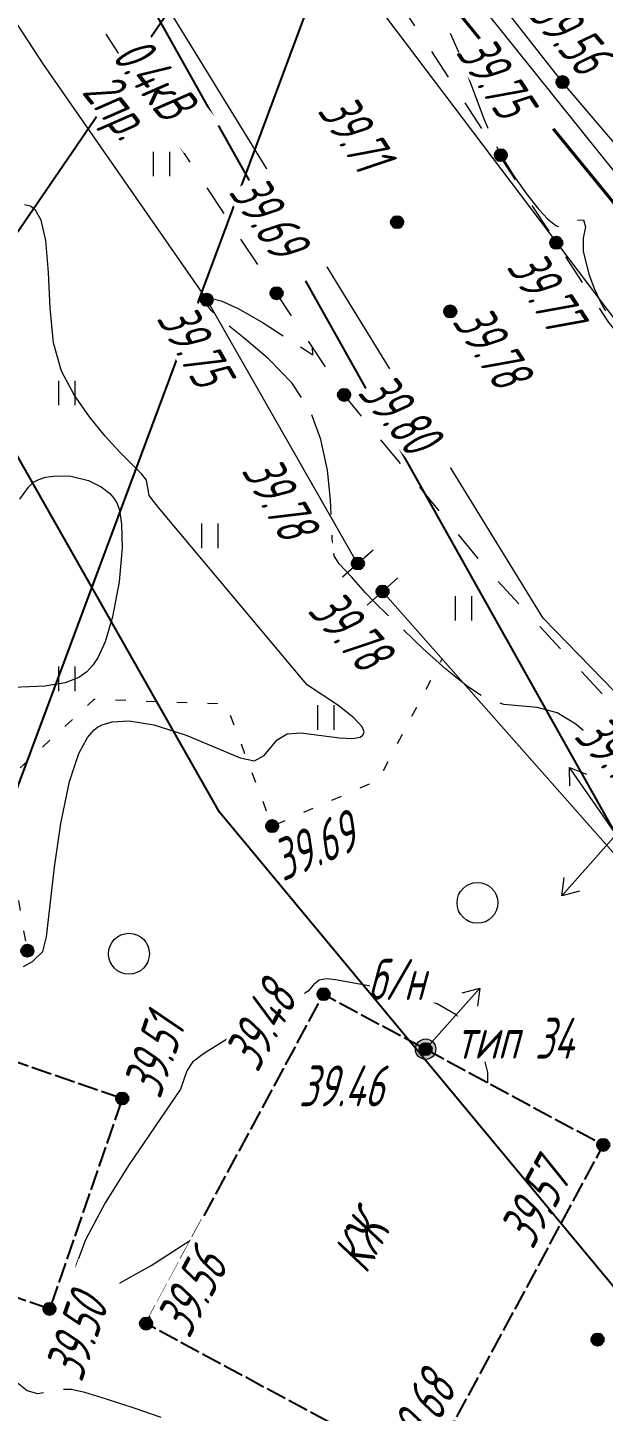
# Model space of a CAD drawing. Extents: x 2208637 to 2213412, y 575334 to 577367.
# Drawn here: x 2211033.04 to 2211047.13, y 576460.37 to 576494.24 of the extents above; entities that cross this region are included whole.
import ezdxf
from ezdxf.enums import TextEntityAlignment as Align

# ---------------------------------------------------------------- set-up
doc = ezdxf.new("R2010")
doc.units = 0
doc.header["$LTSCALE"] = 0.5
for name, pattern in [('2000_13', [1, 1, 0]), ('2000_366_2', [1.5, 0.5, -1]), ('500_189_3_2', [3, 1.5, -1.5]), ('500_329_3', [6, 5, -1])]:
    doc.linetypes.add(name, pattern=pattern)
doc.layers.get('0').update_dxf_attribs({"lineweight": 25})
for name, color, linetype, lineweight in [('ИИ_ГОРИЗОНТАЛИ_ОСН', 32, 'Continuous', 15), ('ИИ_ГРАНИЦЫ_ЗЕМЛЕПОЛЬЗОВАТЕЛЕЙ', 7, 'Continuous', 25), ('ИИ_ДОРОГИ_АД', 7, 'Continuous', 25), ('ИИ_КАБЕЛЯ_СВЯЗИ', 212, 'Continuous', 25), ('ИИ_ЛЭП_НН', 7, 'Continuous', 25), ('ИИ_ОГРАДЫ', 7, 'Continuous', 25), ('ИИ_ОТМЕТКИ', 7, 'Continuous', 25), ('ИИ_СООРУЖЕНИЯ', 7, 'Continuous', 25), ('ИИ_ТРАССЫ_КЛС', 5, 'Continuous', 40), ('ИИ_УГОДЬЯ', 7, 'Continuous', 25)]:
    doc.layers.add(name, color=color, linetype=linetype, lineweight=lineweight)
doc.styles.add('BM431', font='', dxfattribs={"height": 1})
doc.styles.add('D431', font='', dxfattribs={"height": 1})
doc.styles.add('GOST 2.304', font='cs_gost2304.shx', dxfattribs={"width": 0.8, "oblique": 15})
doc.styles.get('BM431').set_extended_font_data('bm431', italic=True)
doc.styles.get('D431').set_extended_font_data('D431', italic=True)
doc.linetypes.add('2000_475_1', pattern='A,3,[1,Topography.shx,S=0.5,R=90,X=0,Y=0],0', length=3)
doc.linetypes.add('2000_485_1', pattern='A,34.5,[1,Topography.shx,S=1.5,R=120,X=0.5,Y=-0.87],-0.01,[1,Topography.shx,S=1.5,R=0,X=-0.25,Y=0.43],0,[3,Topography.shx,S=1,R=0,X=0.5,Y=0],-0.01,[1,Topography.shx,S=1.5,R=60,X=0.5,Y=-0.87],-1,34.5', length=70.02)
doc.linetypes.add('500_132_1', pattern='A,4,[3,Topography.shx,S=2.5,R=0,X=0,Y=0],4,-2', length=10)

# ---------------------------------------------------------------- blocks, each defined once
blk = doc.blocks.new('Лист 024_УС_ПК2+00-ПК8+57.26|2000_473')
at = {"color": 0, "linetype": 'Continuous', "lineweight": -2}
blk.add_lwpolyline([(0, 1), (0, -1)], dxfattribs=at)
blk = doc.blocks.new('Лист 024_УС_ПК2+00-ПК8+57.26|Для согласований 3 лист|Ситуация лист3|2000_115_5')
at = {"color": 0, "linetype": 'Continuous', "lineweight": -2}
for points in [[(0, 0), (4, 0)], [(3.25, 0.5), (4, 0), (3.25, -0.5)]]:
    blk.add_lwpolyline(points, dxfattribs=at)
blk = doc.blocks.new('500_401')
at = {"color": 0, "linetype": 'Continuous', "lineweight": -2}
for points in [[(-0.4, 0), (-0.4, 1.2)], [(0.4, 0), (0.4, 1.2)]]:
    blk.add_lwpolyline(points, dxfattribs=at)
blk = doc.blocks.new('500_368')
at = {"color": 0, "linetype": 'Continuous', "lineweight": -2}
blk.add_circle((0, 0), 1, dxfattribs=at)
blk = doc.blocks.new('500_330_1')
at = {"linetype": 'Continuous', "lineweight": -2}
h = blk.add_hatch(color=0, dxfattribs=at)
h.dxf.hatch_style = 1
edge = h.paths.add_edge_path()
edge.add_arc((0, 0), 0.3, 0, 360)
at = {"color": 0, "linetype": 'Continuous', "lineweight": -2}
blk.add_circle((0, 0), 0.3, dxfattribs=at)
at = {"color": 0, "linetype": 'Continuous', "lineweight": -2, "style": 'GOST 2.304', "flags": 1}
for tag, p in [('Номер', (-1, -1)), ('Номер_рабочей_станции', (-1, -3.5))]:
    blk.add_attdef(tag, text='', height=2, dxfattribs=at).set_placement(p, align=Align.RIGHT)
at = {"color": 0, "linetype": 'Continuous', "lineweight": -2, "style": 'GOST 2.304'}
blk.add_attdef('Высота', (1, -1), '', height=2, dxfattribs=at)
at = {"color": 0, "linetype": 'Continuous', "lineweight": -2, "style": 'GOST 2.304', "flags": 1}
blk.add_attdef('Код', (0, -3.5), '', height=2, dxfattribs=at)
blk = doc.blocks.new('*U57')
at = {"linetype": 'Continuous', "lineweight": -2, "true_color": 0xffffff}
h = blk.add_hatch(color=7, dxfattribs=at)
h.dxf.hatch_style = 1
edge = h.paths.add_edge_path()
edge.add_arc((0, 0), 0.5, 0, 360)
at = {"linetype": 'Continuous', "lineweight": -2}
h = blk.add_hatch(color=0, dxfattribs=at)
edge = h.paths.add_edge_path()
edge.add_arc((0, 0), 0.1, 0, 360)
at = {"color": 0, "linetype": 'Continuous', "lineweight": -2}
for radius in [0.5, 0.1]:
    blk.add_circle((0, 0), radius, dxfattribs=at)
for tag, p, style in [('Номер', (0, -3), 'D431'), ('Тип', (0, -5.5), 'D431'), ('Высота', (0, -8), 'D431'), ('Пояснительная_надпись', (0, -10.5), 'BM431')]:
    blk.add_attdef(tag, p, '', height=2, dxfattribs=dict(at, style=style))
blk = doc.blocks.new('PA04D7B2B89F342E48D71E0D4E6DE8A')
at = {"color": 0, "linetype": '2000_485_1', "lineweight": -2, "flags": 128}
blk.add_lwpolyline([(2211013.35, 576503.65), (2211005.97, 576475.61), (2211005.27, 576450.71), (2211037.64, 576444.3), (2211043.46, 576442.17), (2211050.25, 576458.83), (2211049.55, 576460.81), (2211037.73, 576475.04), (2211020.46, 576505.48)], close=True, dxfattribs=at)
at = {"color": 0, "lineweight": -2, "flags": 1}
for tag in ['Адрес (местоположение) участка', 'Дата постановки на учет', 'Тип объекта', 'Статус записи о ЗУ по справочнику', 'Кадастровый номер, обозначение, учетный номер объекта', 'Кадастровый номер квартала', 'Вид разрешенного использования по классификатору', 'Площадь, кв.м', 'Категория земель', 'Вид использования по документу', 'Кадастровая стоимость']:
    blk.add_attdef(tag, (0, 0), '', height=0.2, dxfattribs=at)

msp = doc.modelspace()

# ---------------------------------------------------------------- linework, layer by layer
at = {"layer": 'ИИ_ГОРИЗОНТАЛИ_ОСН', "color": 32, "linetype": '500_329_3', "lineweight": 20, "elevation": 39.75, "flags": 128}
for points in [[(2211022.288, 576547.499), (2211022.288, 576547.499), (2211022.365, 576547.435), (2211022.332, 576547.16), (2211021.983, 576544.644), (2211021.86, 576543.888), (2211021.77, 576543.495), (2211021.594, 576543.22), (2211021.209, 576542.828), (2211019.347, 576542.646), (2211018.336, 576542.577), (2211017.398, 576542.548), (2211016.806, 576542.57), (2211016.509, 576542.622), (2211016.4, 576542.676), (2211016.377, 576542.71), (2211016.37, 576542.761), (2211016.417, 576542.868), (2211016.614, 576543.039), (2211017.038, 576543.282), (2211017.663, 576543.604), (2211018.1, 576543.871), (2211018.314, 576544.074), (2211018.376, 576544.21), (2211018.378, 576544.278), (2211018.36, 576544.335), (2211018.262, 576544.456), (2211017.987, 576544.647), (2211017.441, 576544.908), (2211016.6, 576545.224), (2211015.754, 576545.495), (2211014.773, 576545.771), (2211014.581, 576545.764), (2211014.436, 576545.792), (2211014.42, 576545.959), (2211014.444, 576546.225), (2211014.378, 576546.475), (2211014.159, 576546.593), (2211012.294, 576547.187), (2211011.478, 576547.479), (2211010.667, 576547.826), (2211009.983, 576548.19), (2211009.297, 576548.611), (2211007.451, 576549.841), (2211006.983, 576550.116), (2211006.627, 576550.26), (2211006.154, 576550.352), (2211005.739, 576550.374), (2211005.355, 576550.302), (2211004.973, 576550.11), (2211004.692, 576549.825), (2211004.551, 576549.493), (2211004.435, 576549.114), (2211004.23, 576548.69), (2211003.931, 576548.323), (2211002.975, 576547.324), (2211002.503, 576546.787), (2211002.212, 576546.384), (2211002.076, 576546.114), (2211002.036, 576545.954), (2211002.033, 576545.882), (2211002.081, 576545.657), (2211002.192, 576545.475), (2211002.415, 576545.273), (2211002.766, 576545.038), (2211003.133, 576544.761), (2211003.45, 576544.373), (2211003.695, 576543.813), (2211003.963, 576543.005), (2211004.226, 576542.1), (2211004.767, 576540.107), (2211004.867, 576539.964), (2211005.089, 576539.893), (2211005.821, 576539.753), (2211005.975, 576539.695), (2211005.822, 576539.68), (2211005.542, 576539.707), (2211005.381, 576539.679), (2211005.583, 576539.554), (2211006.106, 576539.308), (2211008.108, 576538.426), (2211008.42, 576538.28), (2211008.619, 576538.164), (2211008.95, 576537.919), (2211009.321, 576537.484), (2211009.492, 576537.365), (2211009.641, 576537.388), (2211009.773, 576537.476), (2211009.944, 576537.556), (2211010.292, 576537.58), (2211011.724, 576537.628), (2211012.404, 576537.672), (2211012.792, 576537.744), (2211013.009, 576537.973), (2211013.146, 576538.24), (2211013.299, 576538.357), (2211013.482, 576538.113), (2211013.846, 576537.48), (2211014.875, 576535.521), (2211015.905, 576533.438), (2211016.269, 576532.65), (2211016.452, 576532.191), (2211016.547, 576531.717), (2211016.59, 576530.576), (2211016.768, 576529.759), (2211016.781, 576529.547), (2211016.709, 576529.322), (2211016.605, 576529.145), (2211016.572, 576528.937), (2211016.695, 576528.659), (2211016.969, 576528.209), (2211017.321, 576527.709), (2211017.609, 576527.357), (2211017.805, 576527.163), (2211017.965, 576527.058), (2211018.128, 576527.029), (2211018.278, 576527.056), (2211018.727, 576527.26), (2211019.033, 576527.295), (2211019.399, 576527.236), (2211019.791, 576527.117), (2211020.177, 576526.912), (2211020.528, 576526.595), (2211020.751, 576526.131), (2211020.978, 576525.359), (2211021.554, 576522.859), (2211021.663, 576522.52), (2211021.828, 576522.381), (2211022.009, 576522.309), (2211022.207, 576522.187), (2211022.381, 576521.982), (2211023.565, 576520.401), (2211024.109, 576519.718), (2211024.69, 576519.038), (2211025.218, 576518.474), (2211026.305, 576517.408), (2211027.616, 576516.181), (2211027.861, 576515.929), (2211028.122, 576515.627), (2211028.731, 576514.804), (2211030.365, 576512.251), (2211030.773, 576511.673), (2211031.047, 576511.379), (2211031.336, 576511.306), (2211031.898, 576511.368), (2211032.111, 576511.272), (2211032.199, 576510.953), (2211032.171, 576510.466), (2211032.106, 576509.93), (2211032.089, 576509.464), (2211032.137, 576508.861), (2211032.191, 576508.604), (2211032.303, 576508.296), (2211032.483, 576507.981), (2211032.841, 576507.438), (2211033.326, 576506.735), (2211034.486, 576505.123), (2211035.572, 576503.695), (2211035.966, 576503.222), (2211036.488, 576502.651), (2211037.005, 576502.122), (2211037.474, 576501.681), (2211037.787, 576501.426), (2211037.971, 576501.306), (2211038.064, 576501.267), (2211038.154, 576501.265), (2211038.251, 576501.309), (2211038.378, 576501.436), (2211038.534, 576501.633), (2211038.754, 576501.746), (2211038.952, 576501.61), (2211039.228, 576501.283), (2211039.559, 576500.818), (2211039.922, 576500.271), (2211040.578, 576499.237), (2211041.367, 576497.87), (2211042.695, 576495.443), (2211043.354, 576494.158), (2211043.633, 576493.535), (2211044.213, 576491.989), (2211044.399, 576491.545), (2211044.62, 576491.12), (2211044.93, 576490.625), (2211045.249, 576490.17), (2211045.551, 576489.789), (2211045.761, 576489.561), (2211045.964, 576489.398), (2211046.042, 576489.374), (2211046.14, 576489.38), (2211046.286, 576489.436), (2211046.467, 576489.531), (2211046.647, 576489.539), (2211046.692, 576489.362), (2211046.64, 576489.09), (2211046.633, 576488.771), (2211046.776, 576488.208), (2211046.912, 576487.837), (2211047.102, 576487.439), (2211047.356, 576487.04), (2211047.672, 576486.702), (2211048.037, 576486.43), (2211048.437, 576486.165), (2211048.858, 576485.848), (2211049.285, 576485.418), (2211049.656, 576484.973), (2211050.033, 576484.498), (2211050.378, 576484.015), (2211050.652, 576483.55), (2211050.794, 576483.205), (2211050.843, 576482.97), (2211050.844, 576482.827), (2211050.83, 576482.766)], [(2211049.41, 576475.45), (2211049.323, 576475.416), (2211049.13, 576475.395), (2211048.804, 576475.468), (2211048.317, 576475.72), (2211047.668, 576476.192), (2211046.453, 576477.19), (2211046.002, 576477.469), (2211045.51, 576477.599), (2211044.694, 576477.674), (2211044.226, 576477.837), (2211043.801, 576478.113), (2211043.272, 576478.542), (2211042.71, 576479.044), (2211041.522, 576480.184), (2211041.305, 576480.408), (2211040.969, 576480.799), (2211040.661, 576481.114), (2211040.54, 576481.314), (2211040.501, 576481.573), (2211040.452, 576482.681), (2211040.374, 576483.406), (2211040.215, 576484.162), (2211039.942, 576484.888), (2211039.502, 576485.546), (2211038.934, 576486.132), (2211038.339, 576486.638), (2211037.821, 576487.055), (2211037.529, 576487.317), (2211037.417, 576487.469), (2211037.405, 576487.547), (2211037.45, 576487.604), (2211037.548, 576487.615), (2211037.777, 576487.555), (2211038.192, 576487.363), (2211038.8, 576487.016), (2211040.022, 576486.234), (2211040.011, 576486.415)], [(2211030.483, 576468.291), (2211030.356, 576468.572), (2211030.285, 576468.816), (2211030.131, 576469.065), (2211029.832, 576469.291), (2211029.222, 576469.692), (2211028.421, 576470.19), (2211027.548, 576470.709), (2211026.722, 576471.173), (2211026.176, 576471.453), (2211025.873, 576471.585), (2211025.737, 576471.626), (2211025.51, 576471.608), (2211025.359, 576471.551), (2211025.184, 576471.432), (2211023.76, 576470.168), (2211022.191, 576468.712), (2211021.444, 576467.98), (2211020.869, 576467.368), (2211020.572, 576466.969), (2211020.39, 576466.513), (2211020.289, 576466.078), (2211020.304, 576465.682), (2211020.469, 576465.347), (2211020.77, 576465.202), (2211021.327, 576465.105), (2211022.048, 576465.04), (2211024.298, 576464.927), (2211024.778, 576464.875), (2211025.662, 576464.68), (2211027.186, 576464.233), (2211027.471, 576464.074), (2211027.783, 576463.862), (2211028.237, 576463.526), (2211028.704, 576463.108), (2211029.001, 576462.745), (2211029.136, 576462.471), (2211029.168, 576462.291), (2211029.15, 576462.134), (2211029.096, 576462.002), (2211028.954, 576461.823), (2211028.667, 576461.61), (2211028.188, 576461.359), (2211027.618, 576461.096), (2211027.005, 576460.79), (2211026.395, 576460.408), (2211025.778, 576459.956), (2211024.529, 576459.003), (2211023.989, 576458.562), (2211023.567, 576458.186), (2211023.308, 576457.902), (2211023.096, 576457.594), (2211022.947, 576457.318), (2211022.868, 576457.028), (2211022.862, 576456.681), (2211022.988, 576456.291), (2211023.276, 576455.709), (2211023.657, 576455.037), (2211024.066, 576454.375), (2211024.434, 576453.825), (2211024.694, 576453.489), (2211024.94, 576453.251), (2211025.162, 576453.089), (2211025.408, 576452.955), (2211026.077, 576452.642), (2211026.428, 576452.513), (2211026.822, 576452.395), (2211027.3, 576452.267), (2211027.729, 576452.203), (2211029.162, 576452.089), (2211030.057, 576451.993), (2211030.996, 576451.841), (2211031.926, 576451.609), (2211032.79, 576451.274), (2211033.522, 576450.86), (2211034.118, 576450.414), (2211034.618, 576449.944), (2211035.496, 576448.968), (2211035.957, 576448.481), (2211037.079, 576447.492), (2211037.978, 576446.642), (2211038.42, 576446.288), (2211038.949, 576445.97), (2211039.632, 576445.682), (2211040.321, 576445.528), (2211041.17, 576445.462), (2211042.116, 576445.457), (2211044.884, 576445.539), (2211045.568, 576445.507), (2211046.026, 576445.401), (2211046.476, 576445.056), (2211046.816, 576444.592), (2211047.088, 576444.126), (2211047.281, 576443.831), (2211047.426, 576443.696), (2211047.528, 576443.661), (2211047.633, 576443.675), (2211047.725, 576443.722), (2211047.841, 576443.841), (2211047.961, 576444.078), (2211048.081, 576444.468), (2211048.196, 576444.924), (2211048.509, 576445.929), (2211049.798, 576450.534), (2211049.991, 576450.783), (2211049.952, 576450.858), (2211050.079, 576451.425), (2211050.233, 576451.953), (2211050.443, 576452.496), (2211050.708, 576452.869), (2211051.729, 576453.974), (2211052.292, 576454.628), (2211052.762, 576455.297), (2211053.006, 576455.816), (2211053.079, 576456.183), (2211053.063, 576456.412), (2211052.996, 576456.614), (2211052.881, 576456.796), (2211052.624, 576457.056), (2211052.147, 576457.379), (2211051.389, 576457.737), (2211050.521, 576458.037), (2211049.616, 576458.272), (2211048.749, 576458.434), (2211047.995, 576458.516), (2211047.426, 576458.508), (2211047.095, 576458.43), (2211046.815, 576458.291), (2211046.497, 576458.038), (2211045.803, 576457.294), (2211045.4, 576456.998), (2211044.882, 576456.846), (2211044.328, 576456.89), (2211043.689, 576457.091), (2211042.971, 576457.411), (2211041.321, 576458.252), (2211040.402, 576458.696), (2211039.428, 576459.103), (2211037.438, 576459.832), (2211035.67, 576460.445), (2211034.966, 576460.674), (2211034.435, 576460.833), (2211034.114, 576460.908), (2211033.796, 576460.904), (2211033.53, 576460.841), (2211033.283, 576460.802), (2211033.023, 576460.871), (2211032.779, 576461.069), (2211032.449, 576461.436), (2211032.087, 576461.923), (2211031.747, 576462.486), (2211031.482, 576463.076), (2211031.345, 576463.649)]]:
    msp.add_lwpolyline(points, dxfattribs=at)
at = {"layer": 'ИИ_ГОРИЗОНТАЛИ_ОСН', "elevation": 39.5, "flags": 128}
for points in [[(2211032.936, 576471.26), (2211033.16, 576471.387), (2211033.412, 576471.629), (2211033.5, 576471.983), (2211033.698, 576473.693), (2211033.849, 576474.763), (2211034.061, 576475.785), (2211034.289, 576476.473), (2211034.5, 576476.865), (2211034.663, 576477.05), (2211034.751, 576477.116), (2211034.862, 576477.175), (2211035.106, 576477.252), (2211035.519, 576477.277), (2211036.129, 576477.178), (2211036.92, 576476.92), (2211038.243, 576476.37), (2211038.593, 576476.298), (2211038.829, 576476.422), (2211039.148, 576476.807), (2211039.387, 576476.957), (2211039.726, 576476.983), (2211040.67, 576476.861), (2211040.997, 576476.843), (2211041.174, 576476.872), (2211041.246, 576476.921), (2211041.272, 576477.006), (2211041.222, 576477.129), (2211041.026, 576477.348), (2211040.632, 576477.661), (2211039.891, 576478.149), (2211039.784, 576478.268), (2211036.238, 576482.498), (2211036.009, 576482.793), (2211035.946, 576483.165), (2211035.83, 576483.311), (2211035.283, 576483.859), (2211034.935, 576484.244), (2211034.552, 576484.716), (2211034.18, 576485.252), (2211033.866, 576485.83), (2211033.673, 576486.53), (2211033.588, 576487.373), (2211033.546, 576488.246), (2211033.482, 576489.033), (2211033.371, 576489.526), (2211033.231, 576489.777), (2211033.103, 576489.874), (2211032.957, 576489.906)], [(2211032.844, 576482.702), (2211033.056, 576482.997), (2211033.18, 576483.117), (2211033.314, 576483.184), (2211033.478, 576483.234), (2211033.737, 576483.273), (2211034.094, 576483.263), (2211034.529, 576483.154), (2211034.841, 576482.998), (2211035.038, 576482.843), (2211035.147, 576482.723), (2211035.228, 576482.596), (2211035.284, 576482.429), (2211035.335, 576482.09), (2211035.347, 576481.512), (2211035.275, 576480.674), (2211035.116, 576479.821), (2211034.931, 576479.21), (2211034.762, 576478.832), (2211034.636, 576478.634), (2211034.483, 576478.472), (2211034.289, 576478.338), (2211033.955, 576478.206), (2211033.46, 576478.122), (2211032.281, 576478.074)], [(2211044.302, 576468.417), (2211044.301, 576468.662), (2211044.22, 576468.996), (2211044.062, 576469.373), (2211043.829, 576469.749), (2211043.526, 576470.078), (2211043.059, 576470.344), (2211042.422, 576470.559), (2211041.75, 576470.721), (2211040.574, 576470.935), (2211040.35, 576470.955), (2211040.177, 576470.93), (2211040.035, 576470.812), (2211039.903, 576470.657), (2211037.863, 576469.447), (2211037.339, 576469.119), (2211037.069, 576468.918), (2211036.935, 576468.71), (2211036.777, 576468.261), (2211035.523, 576466.418), (2211034.934, 576465.474), (2211034.452, 576464.569), (2211034.222, 576463.955), (2211034.179, 576463.599), (2211034.225, 576463.427), (2211034.274, 576463.363), (2211034.33, 576463.322), (2211034.476, 576463.28), (2211034.771, 576463.313), (2211035.283, 576463.508), (2211036.064, 576463.938), (2211036.938, 576464.501), (2211037.045, 576464.575)]]:
    msp.add_lwpolyline(points, dxfattribs=at)
at = {"layer": 'ИИ_ДОРОГИ_АД', "color": 7, "linetype": '500_189_3_2', "lineweight": 20, "flags": 128}
for points in [[(2211053.838, 576469.887), (2211049.41, 576475.45), (2211044.337, 576480.917), (2211040.784, 576485.251), (2211039.13, 576487.74), (2211034.017, 576495.51), (2211026.364, 576506.928), (2211017.264, 576518.671), (2211011.512, 576525.034), (2211008.093, 576528.292), (2211005.079, 576531.163), (2211001.06, 576534.09), (2210998.174, 576536.094), (2210994.9, 576537.6), (2210993.809, 576538.14), (2210991.121, 576539.4), (2210981.804, 576543.045), (2210980.081, 576543.543), (2210973.832, 576545.348), (2210966.426, 576547.655), (2210965.459, 576547.956), (2210959.571, 576549.858)], [(2211011.537, 576531.786), (2211011.609, 576531.723), (2211014.297, 576529.374), (2211021.462, 576521.484), (2211027.841, 576514.333), (2211031.104, 576509.84), (2211037.754, 576500.681), (2211039.166, 576498.795), (2211042.274, 576494.644), (2211045.979, 576488.976), (2211047.253, 576487.027), (2211054.045, 576478.936), (2211055.603, 576477.078), (2211064.335, 576467.711), (2211074.19, 576459.369), (2211078.262, 576456.089), (2211081.616, 576453.388), (2211089.915, 576446.134), (2211095.67, 576440.25), (2211097.851, 576438.207), (2211100.795, 576435.138), (2211102.939, 576432.903)]]:
    msp.add_lwpolyline(points, dxfattribs=at)
at = {"layer": 'ИИ_КАБЕЛЯ_СВЯЗИ', "linetype": '500_132_1', "lineweight": 20, "flags": 128}
for points, elevation in [([(2211122.522, 576400.363), (2211118.072, 576407.323), (2211104.673, 576429.893), (2211090.113, 576443.534), (2211060.374, 576464.655), (2211045.654, 576479.785), (2211029.635, 576505.835), (2211018.566, 576521.776), (2211012.266, 576534.276), (2211011.455, 576538.519), (2211005.857, 576567.016), (2210995.538, 576592.636), (2210994.338, 576612.677), (2211006.398, 576609.606), (2211012.198, 576606.716)], -0.758), ([(2211125.812, 576402.713), (2211105.833, 576430.983), (2211091.9, 576444.591), (2211073.714, 576459.524), (2211062.324, 576470.285), (2211049.564, 576484.255), (2211020.496, 576522.676), (2211012.186, 576534.466), (2211008.356, 576543.026), (2211002.78, 576566.844), (2210997.807, 576584.706), (2210995.318, 576591.766), (2211003.898, 576599.476), (2211009.398, 576605.256), (2211011.388, 576605.076)], -0.759)]:
    msp.add_lwpolyline(points, dxfattribs=dict(at, elevation=elevation))
at = {"layer": 'ИИ_КАБЕЛЯ_СВЯЗИ', "color": 7, "lineweight": 20, "elevation": 39.8, "flags": 128}
msp.add_lwpolyline([(2211038.76, 576501.48), (2211063.9, 576470.15)], dxfattribs=at)
at = {"layer": 'ИИ_ЛЭП_НН', "flags": 128}
msp.add_lwpolyline([(2211047.44, 576474.49), (2211016.32, 576529.98)], dxfattribs=at)
at = {"layer": 'ИИ_ОГРАДЫ', "linetype": '2000_475_1', "lineweight": 20, "flags": 128}
for points in [[(2210980.859, 576540.468), (2210981.82, 576540.04), (2210983.09, 576539.59), (2210988.68, 576537.46), (2210994.42, 576535.32), (2210994.788, 576535.09), (2210999.09, 576532.38), (2211002.216, 576530.388), (2211008.07, 576526.49), (2211009.37, 576525.41), (2211019.32, 576514.13), (2211024.562, 576506.311), (2211024.993, 576505.68), (2211030.44, 576497.9), (2211033.428, 576493.333), (2211037.42, 576487.58), (2211041.08, 576481.17), (2211041.121, 576481.124)], [(2211095.55, 576531.18), (2211097.2, 576515.66), (2211095.5, 576514.62), (2211085.03, 576509.37), (2211073.28, 576504.97), (2211064.984, 576502.88), (2211056.69, 576499.7), (2211052.97, 576492.94), (2211050.76, 576487.48), (2211046.13, 576492.91), (2211038.74, 576502.33), (2211033.819, 576508.803), (2211027.87, 576516.63), (2211020.07, 576526.22), (2211013.68, 576535.05), (2211013.55, 576536.93), (2211013.34, 576539.45)], [(2211041.726, 576480.439), (2211054.31, 576466.2), (2211049.782, 576450.798)]]:
    msp.add_lwpolyline(points, dxfattribs=at)
at = {"layer": 'ИИ_СООРУЖЕНИЯ', "linetype": '2000_13', "flags": 128}
for points in [[(2211035.937, 576462.519), (2211040.283, 576470.583), (2211042.78, 576469.237), (2211047.127, 576466.894), (2211042.78, 576458.831)], [(2211029.141, 576464.411), (2211030.923, 576469.562), (2211035.353, 576468.03), (2211033.572, 576462.878)]]:
    msp.add_lwpolyline(points, close=True, dxfattribs=at)
at = {"layer": 'ИИ_ТРАССЫ_КЛС', "flags": 128}
msp.add_lwpolyline([(2211107.637, 576584.55), (2211101.85, 576557.86), (2211100.623, 576546.71), (2211099.537, 576533.931), (2211107.237, 576498.814), (2211109.709, 576475.008), (2211060.149, 576474.317), (2211041.011, 576497.758), (2211038.21, 576497.155), (2211029.963, 576508.216), (2211031.248, 576510.646), (2211018.887, 576526.555), (2211015, 576526.061), (2211010.77, 576533.726), (2211009.3, 576537.94), (2211011.906, 576539.84), (2211014.291, 576558.224), (2211012.094, 576566.952), (2211013.11, 576598.234)], dxfattribs=at)
at = {"layer": 'ИИ_ТРАССЫ_КЛС', "lineweight": 25, "flags": 128}
for points in [[(2211041.011, 576497.758), (2211016.213, 576431.179), (2211007.086, 576431.179)], [(2211038.21, 576497.155), (2211001.547, 576443.569), (2210991.178, 576443.569)]]:
    msp.add_lwpolyline(points, dxfattribs=at)
at = {"layer": 'ИИ_УГОДЬЯ', "linetype": '2000_366_2', "lineweight": 20, "flags": 128}
msp.add_lwpolyline([(2211024.993, 576505.68), (2211020.837, 576495.587), (2211018.404, 576483.159), (2211017.685, 576479.485), (2211016.296, 576472.551), (2211017.653, 576469.106), (2211022.684, 576469.445), (2211030.147, 576470.631), (2211033.03, 576471.648), (2211032.351, 576475.657), (2211034.669, 576477.803), (2211037.891, 576477.691), (2211039.022, 576474.697), (2211041.622, 576475.827), (2211043.184, 576478.79)], dxfattribs=at)

# ---------------------------------------------------------------- block references
at = {"layer": 'ИИ_ЛЭП_НН', "lineweight": 20, "ltscale": 0.5, "xscale": 0.5, "yscale": 0.5, "zscale": 0.5}
for p, rotation in [((2211047.44, 576474.49), 124.6666055621802), ((2211047.44, 576474.49), 228.4222724823341), ((2211042.78, 576469.237), 48.42227248233419)]:
    msp.add_blockref('Лист 024_УС_ПК2+00-ПК8+57.26|Для согласований 3 лист|Ситуация лист3|2000_115_5', p, dxfattribs=dict(at, rotation=rotation))
at = {"layer": 'ИИ_ОГРАДЫ', "lineweight": 20, "ltscale": 0.5, "xscale": 0.5, "yscale": 0.5, "zscale": 0.5, "rotation": 311.4692047179079}
for p in [(2211041.121, 576481.124), (2211041.726, 576480.439)]:
    msp.add_blockref('Лист 024_УС_ПК2+00-ПК8+57.26|2000_473', p, dxfattribs=at)
at = {"layer": 'ИИ_ОТМЕТКИ'}
ref = msp.add_blockref('500_330_1', (2211033.03, 576471.648, 39.46), dxfattribs=dict(at, xscale=0.5, yscale=0.5, zscale=0.5, rotation=19.42251015925986))
ref.add_attrib('Высота', '39.46', (2211030.135, 576471.167), dxfattribs={"layer": '0', "color": 0, "linetype": 'Continuous', "lineweight": -2, "height": 1, "rotation": 19.4225, "style": 'GOST 2.304', "oblique": 15, "width": 0.8})
ref = msp.add_blockref('500_330_1', (2211046.99, 576462.128, 39.663), dxfattribs=dict(at, xscale=0.5, yscale=0.5, zscale=0.5))
ref.add_attrib('Высота', '39.66', (2211047.49, 576461.628, -26.442), dxfattribs={"layer": '0', "color": 0, "linetype": 'Continuous', "lineweight": -2, "height": 1, "style": 'GOST 2.304', "oblique": 15, "width": 0.8})
at = {"layer": 'ИИ_УГОДЬЯ', "lineweight": 20, "xscale": 0.5, "yscale": 0.5, "zscale": 0.5}
for name, p in [('500_401', (2211036.319, 576490.603)), ('500_401', (2211034, 576485)), ('500_401', (2211037.5, 576481.5)), ('500_401', (2211043.709, 576479.728)), ('500_401', (2211034, 576478)), ('500_401', (2211040.338, 576477.056)), ('500_368', (2211044.048, 576472.818)), ('500_368', (2211035.517, 576471.573))]:
    msp.add_blockref(name, p, dxfattribs=at)

# ---------------------------------------------------------------- next in the draw order: wipeouts: each hides what was drawn before it
at = {"lineweight": 0}
for points, layer in [([(2211035.051, 576493.445), (2211036.867, 576491.173), (2211037.757, 576491.885), (2211035.941, 576494.157)], 'ИИ_ЛЭП_НН'), ([(2211041.418, 576470.373), (2211043.259, 576470.373), (2211043.259, 576471.513), (2211041.418, 576471.513)], 'ИИ_ЛЭП_НН'), ([(2211043.567, 576468.934), (2211047.074, 576468.934), (2211047.074, 576470.074), (2211043.567, 576470.074)], 'ИИ_ЛЭП_НН'), ([(2211043.472, 576493.555), (2211045.019, 576491.188), (2211045.974, 576491.812), (2211044.426, 576494.179)], 'ИИ_ОТМЕТКИ'), ([(2211040.084, 576492.12), (2211041.56, 576489.898), (2211042.51, 576490.529), (2211041.033, 576492.751)], 'ИИ_ОТМЕТКИ'), ([(2211044.711, 576488.299), (2211046.269, 576485.916), (2211047.223, 576486.539), (2211045.665, 576488.923)], 'ИИ_ОТМЕТКИ'), ([(2211036.141, 576487.045), (2211037.543, 576484.589), (2211038.533, 576485.154), (2211037.131, 576487.61)], 'ИИ_ОТМЕТКИ'), ([(2211038.222, 576483.319), (2211039.624, 576480.863), (2211040.614, 576481.428), (2211039.212, 576483.884)], 'ИИ_ОТМЕТКИ'), ([(2211039.846, 576479.867), (2211041.718, 576477.747), (2211042.573, 576478.502), (2211040.7, 576480.621)], 'ИИ_ОТМЕТКИ'), ([(2211046.37, 576476.788), (2211048.293, 576474.714), (2211049.129, 576475.49), (2211047.205, 576477.563)], 'ИИ_ОТМЕТКИ'), ([(2211039.359, 576473.288), (2211041.934, 576474.407), (2211041.457, 576475.506), (2211038.882, 576474.387)], 'ИИ_ОТМЕТКИ'), ([(2211038.753, 576468.649), (2211040.114, 576471.174), (2211039.11, 576471.715), (2211037.749, 576469.19)], 'ИИ_ОТМЕТКИ'), ([(2211036.362, 576468.016), (2211037.227, 576470.518), (2211036.15, 576470.891), (2211035.284, 576468.389)], 'ИИ_ОТМЕТКИ'), ([(2211045.486, 576464.319), (2211046.827, 576466.808), (2211045.824, 576467.349), (2211044.482, 576464.86)], 'ИИ_ОТМЕТКИ'), ([(2211037.075, 576462.138), (2211038.369, 576464.539), (2211037.315, 576465.108), (2211036.02, 576462.706)], 'ИИ_ОТМЕТКИ'), ([(2211034.446, 576461.088), (2211035.364, 576463.742), (2211034.287, 576464.114), (2211033.369, 576461.46)], 'ИИ_ОТМЕТКИ'), ([(2211042.661, 576459.117), (2211043.994, 576461.588), (2211042.939, 576462.157), (2211041.607, 576459.685)], 'ИИ_ОТМЕТКИ'), ([(2211041.413, 576463.723), (2211042.214, 576465.209), (2211041.21, 576465.75), (2211040.409, 576464.264)], 'ИИ_СООРУЖЕНИЯ')]:
    msp.add_wipeout(points, dxfattribs=at).dxf.layer = layer

# ---------------------------------------------------------------- next in the draw order: block references
at = {"layer": 'ИИ_ОТМЕТКИ'}
ref = msp.add_blockref('500_330_1', (2211041.726, 576480.439, 39.781), dxfattribs=dict(at, xscale=0.5, yscale=0.5, zscale=0.5, rotation=311.4692047180289))
ref.add_attrib('Высота', '39.78', (2211039.865, 576479.95), dxfattribs={"layer": '0', "color": 0, "linetype": 'Continuous', "lineweight": -2, "height": 1, "rotation": 311.4692, "style": 'GOST 2.304', "oblique": 15, "width": 0.8})
ref = msp.add_blockref('500_330_1', (2211049.41, 576475.45, 39.75), dxfattribs=dict(at, xscale=0.5, yscale=0.5, zscale=0.5, rotation=312.8559722192827))
ref.add_attrib('Высота', '39.75', (2211046.387, 576476.872), dxfattribs={"layer": '0', "color": 0, "linetype": 'Continuous', "lineweight": -2, "height": 1, "rotation": 312.856, "style": 'GOST 2.304', "oblique": 15, "width": 0.8})
ref = msp.add_blockref('500_330_1', (2211039.022, 576474.697, 39.693), dxfattribs=dict(at, xscale=0.5, yscale=0.5, zscale=0.5, rotation=23.47757582809774))
ref.add_attrib('Высота', '39.69', (2211039.285, 576473.332), dxfattribs={"layer": '0', "color": 0, "linetype": 'Continuous', "lineweight": -2, "height": 1, "rotation": 23.4776, "style": 'GOST 2.304', "oblique": 15, "width": 0.8})
ref = msp.add_blockref('500_330_1', (2211035.353, 576468.03, 39.509), dxfattribs=dict(at, xscale=0.4999999999999999, yscale=0.4999999999999999, zscale=0.4999999999999999, rotation=70.92105202195678))
ref.add_attrib('Высота', '39.51', (2211036.279, 576467.992), dxfattribs={"layer": '0', "color": 0, "linetype": 'Continuous', "lineweight": -2, "height": 1, "rotation": 70.9211, "style": 'GOST 2.304', "oblique": 15, "width": 0.8})
ref = msp.add_blockref('500_330_1', (2211047.127, 576466.894, 39.574), dxfattribs=dict(at, xscale=0.5, yscale=0.5, zscale=0.5, rotation=61.67565581503666))
ref.add_attrib('Высота', '39.57', (2211045.4, 576464.308), dxfattribs={"layer": '0', "color": 0, "linetype": 'Continuous', "lineweight": -2, "height": 1, "rotation": 61.6757, "style": 'GOST 2.304', "oblique": 15, "width": 0.8})
ref = msp.add_blockref('500_330_1', (2211035.937, 576462.519, 39.558), dxfattribs=dict(at, xscale=0.5, yscale=0.5, zscale=0.5, rotation=61.67565581503666))
ref.add_attrib('Высота', '39.56', (2211036.99, 576462.127), dxfattribs={"layer": '0', "color": 0, "linetype": 'Continuous', "lineweight": -2, "height": 1, "rotation": 61.6757, "style": 'GOST 2.304', "oblique": 15, "width": 0.8})
ref = msp.add_blockref('500_330_1', (2211033.572, 576462.878, 39.503), dxfattribs=dict(at, xscale=0.4999999999999999, yscale=0.4999999999999999, zscale=0.4999999999999999, rotation=70.92105202195678))
ref.add_attrib('Высота', '39.50', (2211034.364, 576461.063), dxfattribs={"layer": '0', "color": 0, "linetype": 'Continuous', "lineweight": -2, "height": 1, "rotation": 70.9211, "style": 'GOST 2.304', "oblique": 15, "width": 0.8})
ref = msp.add_blockref('500_330_1', (2211042.78, 576458.831, 39.675), dxfattribs=dict(at, xscale=0.5, yscale=0.5, zscale=0.5, rotation=61.67565581503666))
ref.add_attrib('Высота', '39.68', (2211042.576, 576459.106), dxfattribs={"layer": '0', "color": 0, "linetype": 'Continuous', "lineweight": -2, "height": 1, "rotation": 61.6757, "style": 'GOST 2.304', "oblique": 15, "width": 0.8})

# ---------------------------------------------------------------- next in the draw order: texts
at = {"layer": 'ИИ_СООРУЖЕНИЯ', "ltscale": 0.5, "style": 'GOST 2.304', "oblique": 15, "width": 0.8}
msp.add_text('КЖ', height=1, rotation=61.6757, dxfattribs=at).set_placement((2211041.328, 576463.712, -88.25))

# ---------------------------------------------------------------- next in the draw order: wipeouts: each hides what was drawn before it
at = {"lineweight": 0}
for points, layer in [([(2211034.318, 576492.572), (2211035.526, 576491.062), (2211036.477, 576491.822), (2211035.269, 576493.332)], 'ИИ_ЛЭП_НН'), ([(2211045.224, 576494.485), (2211046.994, 576492.409), (2211047.905, 576493.186), (2211046.135, 576495.262)], 'ИИ_ОТМЕТКИ'), ([(2211037.91, 576490.132), (2211039.464, 576487.793), (2211040.462, 576488.456), (2211038.908, 576490.795)], 'ИИ_ОТМЕТКИ'), ([(2211043.384, 576486.961), (2211044.931, 576484.594), (2211045.885, 576485.218), (2211044.338, 576487.585)], 'ИИ_ОТМЕТКИ'), ([(2211039.727, 576467.768), (2211042.515, 576467.768), (2211042.515, 576468.966), (2211039.727, 576468.966)], 'ИИ_ОТМЕТКИ')]:
    msp.add_wipeout(points, dxfattribs=at).dxf.layer = layer

# ---------------------------------------------------------------- next in the draw order: block references
at = {"layer": 'ИИ_ЛЭП_НН', "lineweight": 20, "ltscale": 0.5}
ref = msp.add_blockref('*U57', (2211042.78, 576469.237), dxfattribs=dict(at, xscale=0.5, yscale=0.5, zscale=0.5))
ref.add_attrib('Номер', 'б/н', (2211041.361, 576470.443), dxfattribs={"layer": '0', "color": 0, "linetype": 'Continuous', "lineweight": -2, "height": 1, "style": 'GOST 2.304', "oblique": 15, "width": 0.8})
ref.add_attrib('Тип', 'тип 34', (2211043.517, 576469.004), dxfattribs={"layer": '0', "color": 0, "linetype": 'Continuous', "lineweight": -2, "height": 1, "style": 'GOST 2.304', "oblique": 15, "width": 0.8})
at = {"layer": 'ИИ_ОТМЕТКИ'}
ref = msp.add_blockref('500_330_1', (2211046.13, 576492.91, 39.56), dxfattribs=dict(at, xscale=0.5, yscale=0.5, zscale=0.5, rotation=310.4532438649234))
ref.add_attrib('Высота', '39.56', (2211045.245, 576494.568), dxfattribs={"layer": '0', "color": 0, "linetype": 'Continuous', "lineweight": -2, "height": 1, "rotation": 310.4532, "style": 'GOST 2.304', "oblique": 15, "width": 0.8})
ref = msp.add_blockref('500_330_1', (2211044.62, 576491.12, 39.75), dxfattribs=dict(at, xscale=0.5, yscale=0.5, zscale=0.5, rotation=303.1729046350217))
ref.add_attrib('Высота', '39.75', (2211043.503, 576493.635), dxfattribs={"layer": '0', "color": 0, "linetype": 'Continuous', "lineweight": -2, "height": 1, "rotation": 303.1729, "style": 'GOST 2.304', "oblique": 15, "width": 0.8})
ref = msp.add_blockref('500_330_1', (2211042.08, 576489.48, 39.71), dxfattribs=dict(at, xscale=0.5, yscale=0.5, zscale=0.5, rotation=303.6028600744312))
ref.add_attrib('Высота', '39.71', (2211040.114, 576492.201), dxfattribs={"layer": '0', "color": 0, "linetype": 'Continuous', "lineweight": -2, "height": 1, "rotation": 303.6029, "style": 'GOST 2.304', "oblique": 15, "width": 0.8})
ref = msp.add_blockref('500_330_1', (2211039.13, 576487.74, 39.69), dxfattribs=dict(at, xscale=0.5, yscale=0.5, zscale=0.5, rotation=303.6028600744312))
ref.add_attrib('Высота', '39.69', (2211037.941, 576490.212), dxfattribs={"layer": '0', "color": 0, "linetype": 'Continuous', "lineweight": -2, "height": 1, "rotation": 303.6029, "style": 'GOST 2.304', "oblique": 15, "width": 0.8})
ref = msp.add_blockref('500_330_1', (2211045.979, 576488.976, 39.772), dxfattribs=dict(at, xscale=0.5, yscale=0.5, zscale=0.5, rotation=303.1729046350217))
ref.add_attrib('Высота', '39.77', (2211044.742, 576488.38), dxfattribs={"layer": '0', "color": 0, "linetype": 'Continuous', "lineweight": -2, "height": 1, "rotation": 303.1729, "style": 'GOST 2.304', "oblique": 15, "width": 0.8})
ref = msp.add_blockref('500_330_1', (2211037.42, 576487.58, 39.75), dxfattribs=dict(at, xscale=0.5, yscale=0.5, zscale=0.5, rotation=299.72562544703))
ref.add_attrib('Высота', '39.75', (2211036.177, 576487.123), dxfattribs={"layer": '0', "color": 0, "linetype": 'Continuous', "lineweight": -2, "height": 1, "rotation": 299.7256, "style": 'GOST 2.304', "oblique": 15, "width": 0.8})
ref = msp.add_blockref('500_330_1', (2211040.283, 576470.583, 39.482), dxfattribs=dict(at, xscale=0.5, yscale=0.5, zscale=0.5, rotation=61.67565581503666))
ref.add_attrib('Высота', '39.48', (2211038.668, 576468.639), dxfattribs={"layer": '0', "color": 0, "linetype": 'Continuous', "lineweight": -2, "height": 1, "rotation": 61.6757, "style": 'GOST 2.304', "oblique": 15, "width": 0.8})
ref = msp.add_blockref('500_330_1', (2211042.78, 576469.237, 39.46), dxfattribs=dict(at, xscale=0.5, yscale=0.5, zscale=0.5))
ref.add_attrib('Высота', '39.46', (2211039.677, 576467.838), dxfattribs={"layer": '0', "color": 0, "linetype": 'Continuous', "lineweight": -2, "height": 1, "style": 'GOST 2.304', "oblique": 15, "width": 0.8})

# ---------------------------------------------------------------- next in the draw order: texts
at = {"layer": 'ИИ_ЛЭП_НН', "ltscale": 0.5, "style": 'GOST 2.304', "oblique": 15, "width": 0.8}
for s, p in [('0.4кВ', (2211035.074, 576493.527)), ('2пр.', (2211034.342, 576492.655))]:
    msp.add_text(s, height=1, rotation=308.6395, dxfattribs=at).set_placement(p)

# ---------------------------------------------------------------- next in the draw order: wipeouts: each hides what was drawn before it
at = {"lineweight": 0}
msp.add_wipeout([(2211041.072, 576485.208), (2211042.852, 576483.036), (2211043.734, 576483.759), (2211041.953, 576485.931)], dxfattribs=at).dxf.layer = 'ИИ_ОТМЕТКИ'

# ---------------------------------------------------------------- next in the draw order: block references
at = {"layer": 'ИИ_ГРАНИЦЫ_ЗЕМЛЕПОЛЬЗОВАТЕЛЕЙ'}
msp.add_blockref('PA04D7B2B89F342E48D71E0D4E6DE8A', (0, 0), dxfattribs=at)
at = {"layer": 'ИИ_ОТМЕТКИ'}
ref = msp.add_blockref('500_330_1', (2211043.383, 576487.296, 39.783), dxfattribs=dict(at, xscale=0.5, yscale=0.5, zscale=0.5, rotation=303.1729046350217))
ref.add_attrib('Высота', '39.78', (2211043.415, 576487.042), dxfattribs={"layer": '0', "color": 0, "linetype": 'Continuous', "lineweight": -2, "height": 1, "rotation": 303.1729, "style": 'GOST 2.304', "oblique": 15, "width": 0.8})
ref = msp.add_blockref('500_330_1', (2211040.784, 576485.251, 39.803), dxfattribs=dict(at, xscale=0.5, yscale=0.5, zscale=0.5, rotation=309.3499805312928))
ref.add_attrib('Высота', '39.80', (2211041.094, 576485.291), dxfattribs={"layer": '0', "color": 0, "linetype": 'Continuous', "lineweight": -2, "height": 1, "rotation": 309.35, "style": 'GOST 2.304', "oblique": 15, "width": 0.8})
ref = msp.add_blockref('500_330_1', (2211041.121, 576481.124, 39.782), dxfattribs=dict(at, xscale=0.5, yscale=0.5, zscale=0.5, rotation=299.72562544703))
ref.add_attrib('Высота', '39.78', (2211038.258, 576483.397), dxfattribs={"layer": '0', "color": 0, "linetype": 'Continuous', "lineweight": -2, "height": 1, "rotation": 299.7256, "style": 'GOST 2.304', "oblique": 15, "width": 0.8})

doc.saveas('drawing.dxf')
